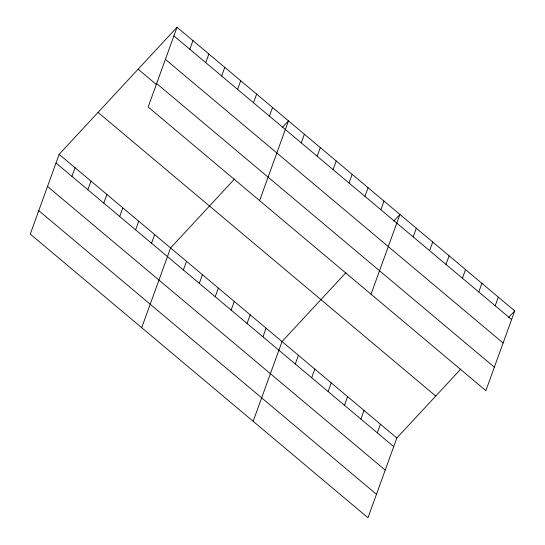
<?xml version="1.0" encoding="UTF-8"?>
<svg xmlns="http://www.w3.org/2000/svg" width="545" height="545" viewBox="0 0 545 545"><rect width="100%" height="100%" fill="white"/><g stroke="black" fill="none" stroke-linecap="round" stroke-linejoin="round"><path stroke-width="0.82" d="M177.023 27.25L148.151 107.004L485.861 390.649L514.732 310.902L177.023 27.25L59.139 154.351L30.268 234.098L367.977 517.75L396.849 437.996L460.798 369.047M71.933 176.369L75.06 167.717M87.854 189.735L90.981 181.09M103.775 203.108L106.902 194.463M119.689 216.481L122.823 207.836M189.817 49.268L192.944 40.623M135.61 229.854L138.743 221.209M205.738 62.641L208.864 53.996M151.53 243.227L154.664 234.582M221.658 76.014L224.785 67.369M141.714 327.702L170.585 247.955L234.534 178.998M237.579 89.387L240.706 80.735M183.372 269.973L186.506 261.321M253.5 102.76L256.627 94.108M199.293 283.346L202.427 274.694M269.414 116.126L272.548 107.481M215.214 296.712L218.347 288.067M259.597 200.608L288.469 120.854L282.269 127.544M231.135 310.085L234.261 301.44M301.256 142.872L304.389 134.227M247.055 323.458L250.182 314.812M317.176 156.245L320.31 147.6M262.976 336.83L266.103 328.185M333.097 169.618L336.231 160.973M253.153 421.312L282.024 341.558L345.98 272.609M349.018 182.991L352.152 174.345M295.301 363.978L298.428 355.333M364.939 196.364L368.073 187.712M311.699 377.76L314.833 369.108M380.86 209.73L383.987 201.085M328.104 391.535L331.237 382.89M371.043 294.211L399.907 214.458L393.708 221.147M344.508 405.31L347.635 396.665M413.185 236.884L416.312 228.232M360.913 419.091L364.04 410.44M429.589 250.659L432.716 242.014M377.31 432.866L380.444 424.221M445.987 264.434L449.121 255.789M462.392 278.216L465.519 269.571M478.796 291.991L481.923 283.346M495.201 305.765L498.328 297.12M508.526 317.585L514.732 310.902M173.896 35.895L511.598 319.547M165.401 59.364L503.103 343.009M156.647 83.535L494.356 367.187M138.123 69.195L156.592 84.707M98.045 112.406L435.748 396.052M59.139 154.351L396.849 437.996M56.012 162.996L393.715 446.641M47.517 186.458L385.22 470.11M38.763 210.636L376.472 494.288"/></g></svg>
